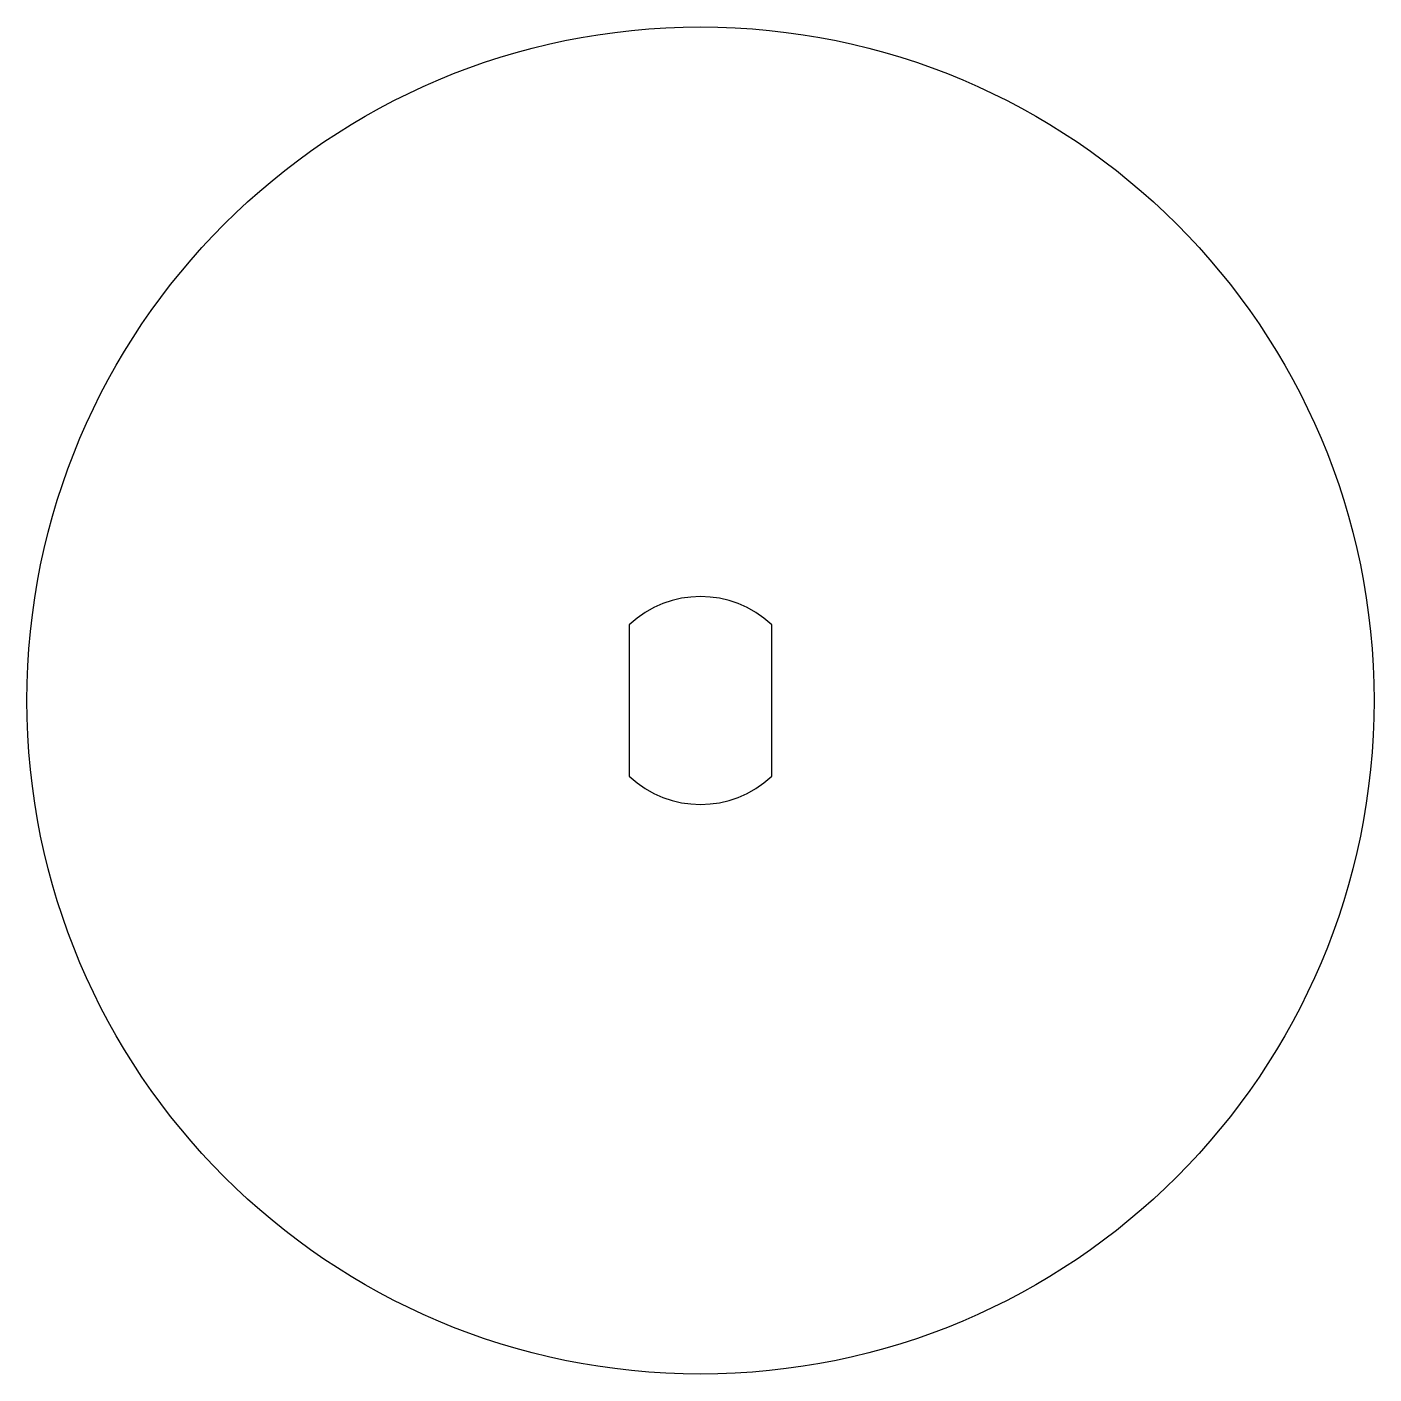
# Model space of a CAD drawing. Header units: millimetres. Extents: x -194.5 to -159.5, y -109.4 to -74.4.
import ezdxf

# ---------------------------------------------------------------- set-up
doc = ezdxf.new("R2010")
doc.units = ezdxf.units.MM
doc.layers.get('0').update_dxf_attribs({"linetype": 'CONTINUOUS'})

msp = doc.modelspace()

# ---------------------------------------------------------------- linework, layer by layer
msp.add_lwpolyline([(-178.826, -93.884, 0.396435), (-175.126, -93.884), (-175.126, -89.95, 0.396435), (-178.826, -89.95)], format="xyb", close=True)
msp.add_circle((-176.976, -91.917), 17.5)

doc.saveas('drawing.dxf')
